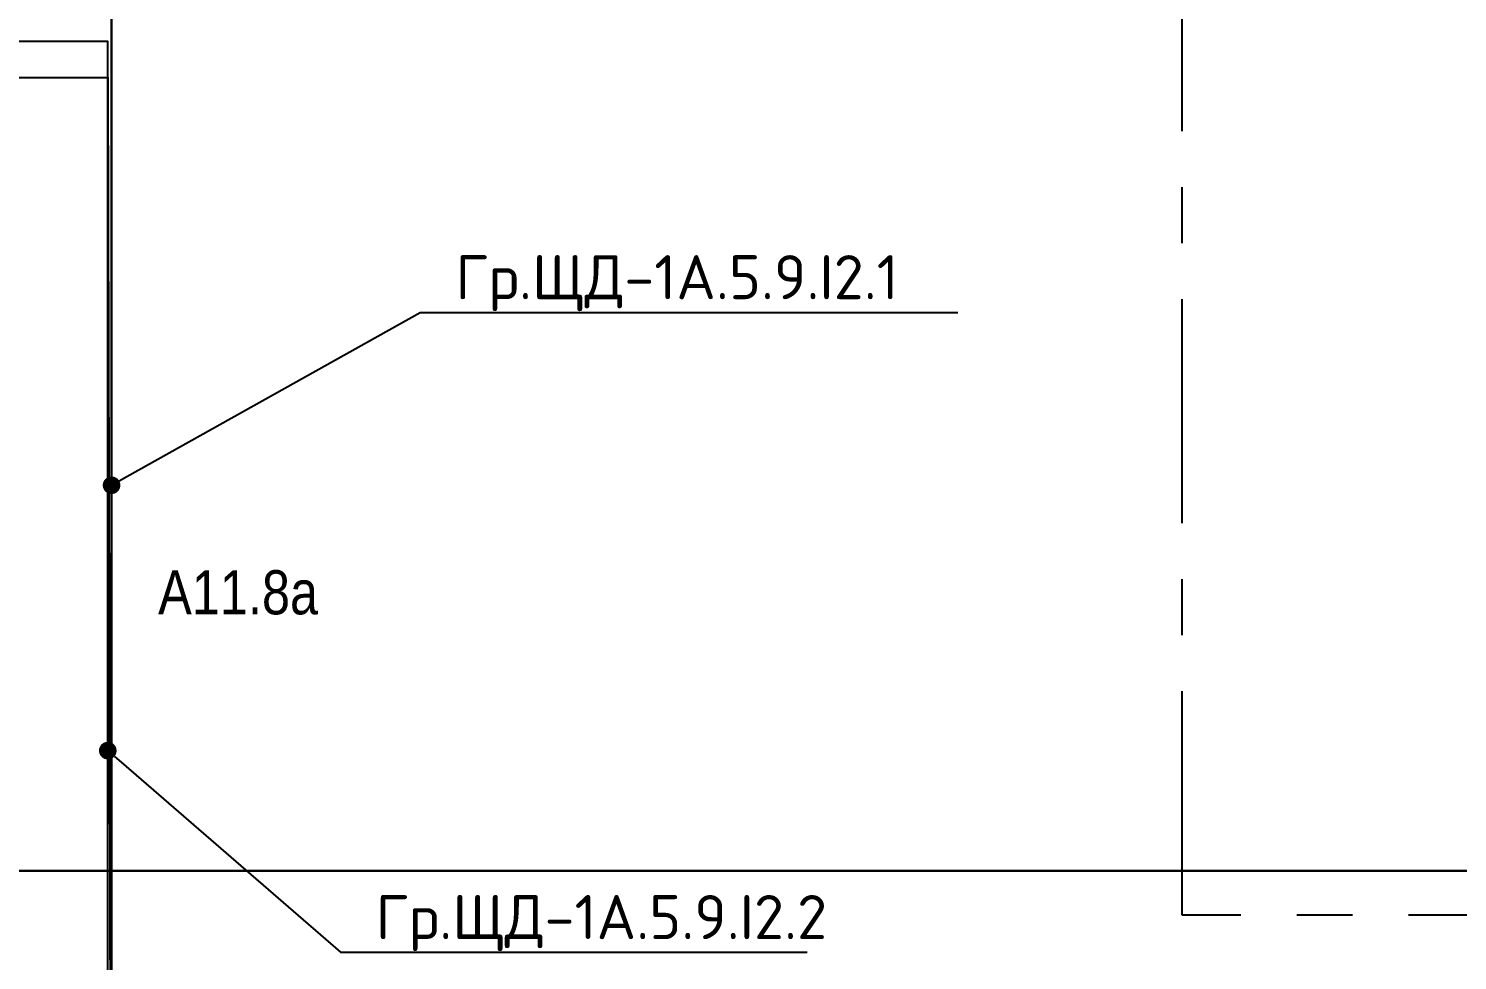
# Model space of a CAD drawing. Header units: millimetres. Extents: x -243740 to 150609, y -473655 to -165121.
# Drawn here: x -211709 to -203600, y -383195 to -377910 of the extents above; entities that cross this region are included whole.
import ezdxf
from ezdxf import colors
from ezdxf.entities.mleader import LeaderData, LeaderLine
from ezdxf.math import Vec2, Vec3

# ---------------------------------------------------------------- set-up
doc = ezdxf.new("R2010")
doc.units = ezdxf.units.MM
doc.linetypes.add('Линия сетки', pattern=[22.225, 12.7, -3.175, 3.175, -3.175])
doc.linetypes.add('Штрих', pattern=[6.35, 3.175, -3.175])
for name, color, linetype in [('_HMI', 6, 'Continuous'), ('_Гр.ЩД-1А.5.9.I2.1', 6, 'Continuous'), ('_Гр.ЩД-1А.5.9.I2.2', 6, 'Continuous'), ('Вставка', 252, 'Continuous'), ('с_у МГН_ПУИ игнор_в_з', 252, 'Continuous')]:
    doc.layers.add(name, color=color, linetype=linetype)
for name, color, linetype, lineweight in [('_освещение_dali', 3, 'Continuous', 50), ('A-ANNO-DIMS', 7, 'Continuous', 9), ('DALLI', 6, 'TRAY', 30), ('Аварийное_овещение', 1, 'Continuous', 30), ('АР_монолит', 252, 'Continuous', 50)]:
    doc.layers.add(name, color=color, linetype=linetype, lineweight=lineweight)
doc.styles.add('Arial Narrow_6', font='ARIALN.TTF', dxfattribs={"height": 193.245432})
doc.styles.add('ELine', font='txt.shx')
doc.styles.add('GOST 2.304', font='')
doc.styles.add('ISOCPEUR', font='isocpeur.ttf')
doc.styles.get('GOST 2.304').set_extended_font_data('GOST Common')
doc.linetypes.add('TRAY', pattern='A,12.119257,["_",ELine,S=4.5,R=90,X=0,Y=-1.555839],0.750382,["_",ELine,S=4.5,R=0,X=0,Y=-0.805849],1.314849,["_",ELine,S=4.5,R=0,X=0,Y=-0.805849],2.250029,["_",ELine,S=4.5,R=90,X=0,Y=-1.555839],13.565483', length=30)
doc.linetypes.add('Truba', pattern='A,3e-05,[4,MSH_7,S=1,R=0,X=0,Y=0],-3.022072', length=3.022102)
doc.dimstyles.new('М-100', dxfattribs={"dimtxt": 200, "dimasz": 80, "dimexe": 100, "dimexo": 200, "dimgap": 50, "dimtad": 1, "dimdec": 0, "dimzin": 0, "dimdsep": 46, "dimtxsty": 'GOST 2.304', "dimblk": 'ARCHTICK', "dimcen": 90, "dimdle": 100, "dimadec": 0, "dimazin": 0, "dimtfac": 1, "dimtdec": 0, "dimtmove": 1, "dimatfit": 0, "dimfxl": 1, "dimtolj": 1, "dimtzin": 0, "dimarcsym": 0})

# ---------------------------------------------------------------- blocks, each defined once
blk = doc.blocks.new('_ArchTick')
at = {"color": 0, "linetype": 'ByBlock', "const_width": 0.15}
blk.add_lwpolyline([(-0.5, -0.5), (0.5, 0.5)], dxfattribs=at)
blk = doc.blocks.new('*D262')
at = {"layer": 'Defpoints', "color": 0, "lineweight": 30, "transparency": 16777216}
for p in [(0, 14749.9), (156366.9, 14749.9), (155800, 13200)]:
    blk.add_point(p, dxfattribs=at)
at = {"layer": 'с_у МГН_ПУИ игнор_в_з', "color": 0, "lineweight": -2, "transparency": 16777216}
for p, q in [((156366.9, 13100), (156366.9, 14849.9)), ((200, 14749.9), (156466.9, 14749.9)), ((156000, 13200), (156466.9, 13200))]:
    blk.add_line(p, q, dxfattribs=at)
at = {"layer": 'с_у МГН_ПУИ игнор_в_з', "color": 0, "lineweight": -2, "transparency": 16777216, "xscale": 80, "yscale": 80, "zscale": 80}
for p, rotation in [((156366.9, 14749.9), 90), ((156366.9, 13200), 270)]:
    blk.add_blockref('_ArchTick', p, dxfattribs=dict(at, rotation=rotation))
at = {"layer": 'с_у МГН_ПУИ игнор_в_з', "color": 0, "transparency": 16777216, "insert": (156216.9, 13974.9), "char_height": 200, "attachment_point": 5, "rotation": 90, "style": 'GOST 2.304'}
blk.add_mtext('\\A1;1550', dxfattribs=at)
blk = doc.blocks.new('A$C453ecf4b')
at = {"layer": 'Аварийное_овещение', "lineweight": 40, "style": 'Arial Narrow_6'}
blk.add_text('А11.8а', height=250, dxfattribs=at).set_placement((23666.3, 16205.1))
blk = doc.blocks.new('_Dot')
at = {"color": 0, "linetype": 'ByBlock', "lineweight": -2}
blk.add_line((-0.5, 0), (-1, 0), dxfattribs=at)
at = {"color": 0, "linetype": 'ByBlock', "const_width": 0.5}
blk.add_lwpolyline([(-0.25, 0, 1), (0.25, 0, 1)], format="xyb", close=True, dxfattribs=at)
blk = doc.blocks.new('A$C010e0e93')
at = {"layer": 'с_у МГН_ПУИ игнор_в_з'}
dim = blk.add_linear_dim(base=(156366.9, 14749.9), p1=(155800, 13200), p2=(0, 14749.9), angle=90, dimstyle='М-100', dxfattribs=at)
dim.commit()
dim.dimension.update_dxf_attribs({"geometry": '*D262', "text_midpoint": (156216.9, 13974.9)})

msp = doc.modelspace()

# ---------------------------------------------------------------- block references
at = {"layer": 'Вставка', "linetype": 'Truba', "lineweight": 30, "ltscale": 100}
msp.add_blockref('A$C010e0e93', (-234640, -397437.2), dxfattribs=at)

# ---------------------------------------------------------------- next in the draw order: linework, layer by layer
at = {"layer": '_HMI', "ltscale": 100}
for points in [[(-214706.6, -373184.6), (-211624.6, -373184.6), (-211624.6, -374341), (-211238.1, -374341.3), (-211238.1, -386658.7), (-150051.6, -386658.7), (-150051.6, -393664.8)], [(-217273.7, -375504.8), (-211238.1, -375504.8), (-211238.1, -386658.7), (-150051.6, -386658.7), (-150051.6, -393664.8)], [(-223976.7, -377737.2), (-223976.7, -378188.3), (-211259.5, -378188.3), (-211238.1, -386658.7), (-150051.6, -386658.7), (-150051.6, -393664.8)]]:
    msp.add_lwpolyline(points, dxfattribs=at)
at = {"layer": '_Гр.ЩД-1А.5.9.I2.1', "ltscale": 100}
msp.add_lwpolyline([(-150051.6, -386658.7), (-211238.1, -386658.7), (-211238.1, -374341.3), (-212839.5, -374340.3)], dxfattribs=at)
at = {"layer": '_Гр.ЩД-1А.5.9.I2.2', "ltscale": 100}
msp.add_lwpolyline([(-180984, -386658.7), (-211259.5, -386658.7), (-211259.5, -377983.7), (-212970.6, -377983.7)], dxfattribs=at)
at = {"layer": 'DALLI', "color": 0, "linetype": 'Линия сетки', "lineweight": -3, "ltscale": 100}
msp.add_lwpolyline([(-205161.7, -353037.3), (-151490, -353037.3), (-151490, -382937.2), (-205161.7, -382937.2)], close=True, dxfattribs=at)

# ---------------------------------------------------------------- next in the draw order: block references
at = {"layer": '_освещение_dali', "ltscale": 100}
msp.add_blockref('A$C453ecf4b', (-234640, -397437.2), dxfattribs=at)

# ---------------------------------------------------------------- next in the draw order: leaders
at = {"layer": '_Гр.ЩД-1А.5.9.I2.1', "ltscale": 100}
ml = msp.add_multileader_mtext('Standard', dxfattribs=at)
ml.set_content('Гр.ЩД-1А.5.9.I2.1', color=256, style='ISOCPEUR')
ml.set_leader_properties()
ml.set_arrow_properties(name='DOT')
ml.build(insert=Vec2(0, 0))
ml.multileader.update_dxf_attribs({"has_dogleg": 0, "text_left_attachment_type": 6, "text_right_attachment_type": 6, "arrow_head_size": 100})
ctx = ml.context
ctx.base_point, ctx.char_height, ctx.arrow_head_size, ctx.landing_gap_size, ctx.plane_origin = Vec3(-209487, -379520), 250, 100, 200, Vec3(-125043.7, -251749.4)
ctx.left_attachment, ctx.right_attachment = 6, 6
notes = []
notes.append((ctx, [(0, (1, 1, 0), (-209495, -379520), (1, 0), 8, [(1, [(-211238.1, -380500)], 0, [])])]))
ctx.mtext.insert, ctx.mtext.flow_direction = Vec3(-209287, -379195), 5
at = {"layer": '_Гр.ЩД-1А.5.9.I2.2', "ltscale": 100}
ml = msp.add_multileader_mtext('Standard', dxfattribs=at)
ml.set_content('Гр.ЩД-1А.5.9.I2.2', color=256, style='ISOCPEUR')
ml.set_leader_properties()
ml.set_arrow_properties(name='DOT')
ml.build(insert=Vec2(0, 0))
ml.multileader.update_dxf_attribs({"has_dogleg": 0, "text_left_attachment_type": 6, "text_right_attachment_type": 6, "arrow_head_size": 100})
ctx = ml.context
ctx.base_point, ctx.char_height, ctx.arrow_head_size, ctx.landing_gap_size, ctx.plane_origin = Vec3(-209939.3, -383148.7), 250, 100, 200, Vec3(-125446.1, -255378.1)
ctx.left_attachment, ctx.right_attachment = 6, 6
notes.append((ctx, [(0, (1, 1, 0), (-209947.3, -383148.7), (1, 0), 8, [(1, [(-211259.5, -382005.1)], 0, [])])]))
ctx.mtext.insert, ctx.mtext.width, ctx.mtext.flow_direction = Vec3(-209739.3, -382823.7), 2425, 5
for ctx, leaders in notes:
    for number, flags, end, landing, length, lines in leaders:
        leader = LeaderData()
        leader.index, (leader.has_last_leader_line, leader.has_dogleg_vector, leader.attachment_direction) = number, flags
        leader.last_leader_point, leader.dogleg_vector, leader.dogleg_length = Vec3(end), Vec3(landing), length
        for number, points, colour, breaks in lines:
            line = LeaderLine()
            line.index, line.vertices, line.color, line.breaks = number, Vec3.list(points), colors.encode_raw_color(colour), breaks
            leader.lines.append(line)
        ctx.leaders.append(leader)

doc.saveas('drawing.dxf')
